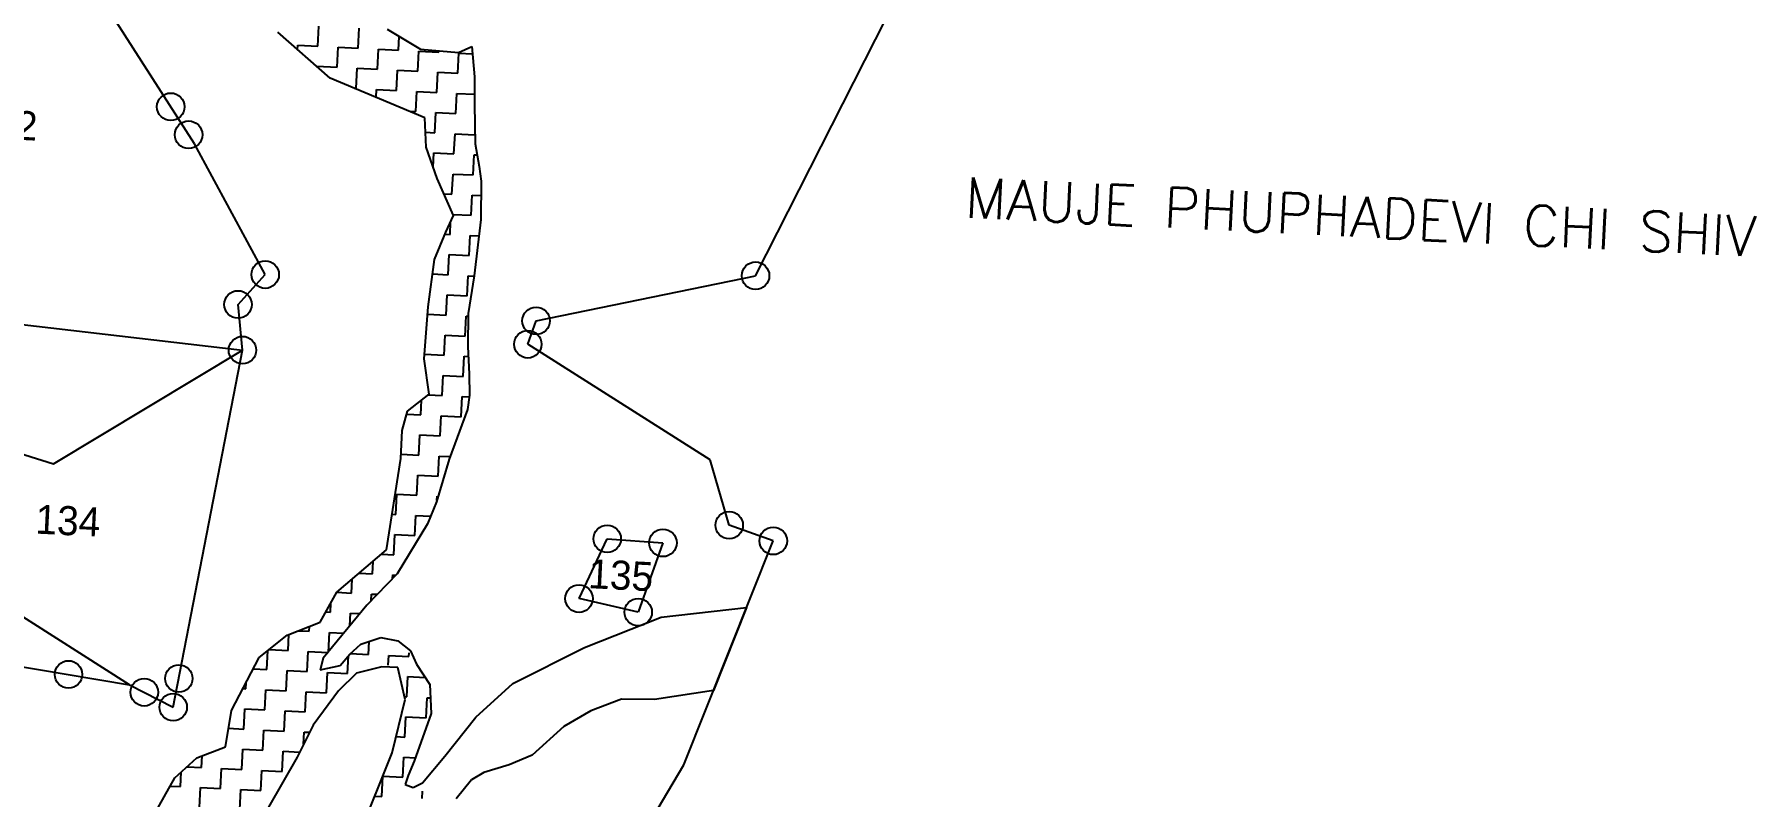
# Model space of a CAD drawing. Header units: metres. Extents: x 279097 to 281627, y 2076079 to 2079019.
# Drawn here: x 281067 to 281627, y 2077782 to 2078030 of the extents above; entities that cross this region are included whole.
import ezdxf
from ezdxf.enums import TextEntityAlignment as Align

# ---------------------------------------------------------------- set-up
doc = ezdxf.new("R2010")
doc.units = ezdxf.units.M
for name, color, linetype in [('POLY_HATCH', 12, 'Continuous'), ('POLY_PARCEL', 6, 'Continuous'), ('TEXT_MAPOUT', 7, 'Continuous'), ('TEXT_PARCEL', 7, 'Continuous'), ('V_BOUND_LINE', 7, 'Continuous')]:
    doc.layers.add(name, color=color, linetype=linetype)
doc.styles.get("Standard").update_dxf_attribs({"font": 'simplex.shx'})
doc.styles.add('TEXT_MAP', font='')
doc.styles.get('TEXT_MAP').set_extended_font_data('Kruti Dev 050')

msp = doc.modelspace()

# ---------------------------------------------------------------- linework, layer by layer
for centre in [(281110.99, 2078006.47), (281116.82, 2077997.37), (281141.76, 2077951.82), (281301.36, 2077951.47), (281132.89, 2077942.11), (281229.9, 2077936.76), (281227.24, 2077929.14), (281134.33, 2077927.24), (281292.78, 2077870.26), (281253.08, 2077865.81), (281271.21, 2077864.48), (281307.12, 2077865.12), (281243.88, 2077846.34), (281263.16, 2077841.92), (281077.73, 2077821.66), (281102.39, 2077815.85), (281113.62, 2077820.35), (281111.81, 2077810.99)]:
    msp.add_circle(centre, 4.47)
at = {"layer": 'POLY_HATCH'}
for p, q in [((281162.87, 2078015.81), (281145.83, 2078030.77)), ((281181.47, 2078031.74), (281192.29, 2078025.21)), ((281192.29, 2078025.21), (281204.66, 2078024.17)), ((281204.66, 2078024.17), (281209.04, 2078026.09)), ((281209.04, 2078026.09), (281209.84, 2078016.21)), ((281209.84, 2078016.21), (281209.82, 2078007.22)), ((281193.68, 2078002.9), (281162.87, 2078015.81)), ((281209.82, 2078007.22), (281210.04, 2077994.36)), ((281194.11, 2077993.31), (281193.68, 2078002.9)), ((281210.04, 2077994.36), (281211.39, 2077987.01)), ((281197.71, 2077983.11), (281194.11, 2077993.31)), ((281203.04, 2077971.01), (281197.71, 2077983.11)), ((281211.39, 2077987.01), (281212.02, 2077982.27)), ((281212.02, 2077982.27), (281211.92, 2077969.74)), ((281196.86, 2077956.73), (281200.5, 2077965.66)), ((281200.5, 2077965.66), (281203.04, 2077971.01)), ((281211.92, 2077969.74), (281209.73, 2077951.43)), ((281194.74, 2077941.35), (281196.86, 2077956.73)), ((281209.73, 2077951.43), (281207.84, 2077939.11)), ((281193.45, 2077924.42), (281194.74, 2077941.35)), ((281207.84, 2077939.11), (281207.74, 2077928.41)), ((281207.74, 2077928.41), (281208.15, 2077919.4)), ((281195.16, 2077912.95), (281193.45, 2077924.42)), ((281208.15, 2077919.4), (281208.24, 2077912.54)), ((281188.05, 2077907.38), (281195.16, 2077912.95)), ((281208.24, 2077912.54), (281207.58, 2077907.87)), ((281186.37, 2077901.09), (281188.05, 2077907.38)), ((281207.58, 2077907.87), (281201.61, 2077891.77)), ((281185.92, 2077892), (281186.37, 2077901.09)), ((281181.26, 2077862.17), (281185.92, 2077892)), ((281201.61, 2077891.77), (281197.49, 2077877.85)), ((281197.49, 2077877.85), (281194.57, 2077870.71)), ((281194.57, 2077870.71), (281184.72, 2077854.44)), ((281165.08, 2077848.39), (281181.26, 2077862.17)), ((281184.72, 2077854.44), (281174.79, 2077844.23)), ((281159.58, 2077838.64), (281165.08, 2077848.39)), ((281174.79, 2077844.23), (281160.66, 2077826.94)), ((281270.57, 2077840.35), (281298.45, 2077843.42)), ((281298.45, 2077843.42), (281287.66, 2077816.47)), ((281148.84, 2077834.48), (281159.58, 2077838.64)), ((281245.66, 2077830.45), (281270.57, 2077840.35)), ((281139.82, 2077827.18), (281148.84, 2077834.48)), ((281169.29, 2077828.23), (281172.88, 2077831.48)), ((281172.88, 2077831.48), (281179.41, 2077833.72)), ((281179.41, 2077833.72), (281184.93, 2077832.59)), ((281184.93, 2077832.59), (281189.05, 2077829.39)), ((281130.76, 2077809.87), (281139.82, 2077827.18)), ((281160.66, 2077826.94), (281159.61, 2077823.14)), ((281166.11, 2077824.53), (281169.29, 2077828.23)), ((281189.05, 2077829.39), (281190.98, 2077825.01)), ((281222.37, 2077818.75), (281245.66, 2077830.45)), ((281159.61, 2077823.14), (281166.11, 2077824.53)), ((281171.48, 2077822.02), (281165.63, 2077816.31)), ((281179.73, 2077824.18), (281171.48, 2077822.02)), ((281184.86, 2077823.92), (281179.73, 2077824.18)), ((281187.34, 2077813.52), (281184.86, 2077823.92)), ((281190.98, 2077825.01), (281195.36, 2077818.38)), ((281165.63, 2077816.31), (281157.37, 2077805.16)), ((281195.36, 2077818.38), (281195.75, 2077808.94)), ((281210.26, 2077807.79), (281222.37, 2077818.75)), ((281287.66, 2077816.47), (281268.47, 2077813.48)), ((281128.81, 2077798.12), (281130.76, 2077809.87)), ((281183.06, 2077796.18), (281187.34, 2077813.52)), ((281195.75, 2077808.94), (281190.27, 2077793.37)), ((281247.72, 2077809.8), (281238.9, 2077804.67)), ((281257.76, 2077813.58), (281247.72, 2077809.8)), ((281268.47, 2077813.48), (281257.76, 2077813.58)), ((281157.37, 2077805.16), (281152.14, 2077794.71)), ((281200.21, 2077795.01), (281210.26, 2077807.79)), ((281238.9, 2077804.67), (281228.59, 2077795.33)), ((281119.52, 2077794.48), (281128.81, 2077798.12)), ((281112.36, 2077788), (281119.52, 2077794.48)), ((281152.14, 2077794.71), (281142.77, 2077778.48)), ((281171.81, 2077768.05), (281183.06, 2077796.18)), ((281190.27, 2077793.37), (281188.33, 2077788.75)), ((281192.93, 2077786.38), (281200.21, 2077795.01)), ((281221.15, 2077792.27), (281212.88, 2077789.68)), ((281228.59, 2077795.33), (281221.15, 2077792.27)), ((281105.36, 2077775.59), (281112.36, 2077788)), ((281188.33, 2077788.75), (281187.33, 2077785.8)), ((281189.85, 2077784.82), (281192.93, 2077786.38)), ((281208.91, 2077787.31), (281203.89, 2077781.14)), ((281212.88, 2077789.68), (281208.91, 2077787.31)), ((281187.33, 2077785.8), (281189.85, 2077784.82))]:
    msp.add_line(p, q, dxfattribs=at)
at = {"layer": 'POLY_HATCH', "linetype": 'Continuous'}
for p, q in [((281158.91, 2078026.19), (281159.23, 2078032.74)), ((281172.02, 2078025.54), (281172.35, 2078032.1)), ((281185.14, 2078024.89), (281185.36, 2078029.39)), ((281152.28, 2078025.1), (281152.35, 2078026.51)), ((281152.35, 2078026.51), (281158.91, 2078026.19)), ((281165.14, 2078019.31), (281165.47, 2078025.86)), ((281165.47, 2078025.86), (281172.02, 2078025.54)), ((281178.26, 2078018.66), (281178.58, 2078025.21)), ((281178.58, 2078025.21), (281185.14, 2078024.89)), ((281191.37, 2078018.01), (281191.7, 2078024.57)), ((281191.7, 2078024.57), (281198.26, 2078024.24)), ((281198.26, 2078024.24), (281198.28, 2078024.71)), ((281204.49, 2078017.36), (281204.81, 2078023.92)), ((281204.81, 2078023.92), (281209.24, 2078023.7)), ((281158.58, 2078019.63), (281165.14, 2078019.31)), ((281158.58, 2078019.57), (281158.58, 2078019.63)), ((281171.38, 2078012.42), (281171.7, 2078018.98)), ((281171.7, 2078018.98), (281178.26, 2078018.66)), ((281184.49, 2078011.77), (281184.82, 2078018.33)), ((281184.82, 2078018.33), (281191.37, 2078018.01)), ((281197.61, 2078011.13), (281197.93, 2078017.68)), ((281197.93, 2078017.68), (281204.49, 2078017.36)), ((281170.89, 2078012.45), (281171.38, 2078012.42)), ((281177.81, 2078009.55), (281177.93, 2078012.1)), ((281177.93, 2078012.1), (281184.49, 2078011.77)), ((281190.73, 2078004.89), (281191.05, 2078011.45)), ((281191.05, 2078011.45), (281197.61, 2078011.13)), ((281203.84, 2078004.24), (281204.16, 2078010.8)), ((281204.16, 2078010.8), (281209.83, 2078010.52)), ((281188.67, 2078004.99), (281190.73, 2078004.89)), ((281196.96, 2077998.01), (281197.28, 2078004.57)), ((281197.28, 2078004.57), (281203.84, 2078004.24)), ((281193.89, 2077998.16), (281196.96, 2077998.01)), ((281203.19, 2077991.13), (281203.52, 2077997.69)), ((281203.52, 2077997.69), (281209.99, 2077997.37)), ((281196.41, 2077986.81), (281196.63, 2077991.45)), ((281196.63, 2077991.45), (281203.19, 2077991.13)), ((281209.43, 2077984.25), (281209.75, 2077990.8)), ((281209.75, 2077990.8), (281210.71, 2077990.76)), ((281202.54, 2077978.01), (281202.87, 2077984.57)), ((281202.87, 2077984.57), (281209.43, 2077984.25)), ((281199.9, 2077978.14), (281202.54, 2077978.01)), ((281208.78, 2077971.13), (281209.1, 2077977.69)), ((281209.1, 2077977.69), (281211.98, 2077977.55)), ((281202.85, 2077971.42), (281208.78, 2077971.13)), ((281201.9, 2077964.9), (281202.1, 2077969.04)), ((281200.22, 2077964.98), (281201.9, 2077964.9)), ((281208.13, 2077958.02), (281208.45, 2077964.57)), ((281208.45, 2077964.57), (281211.29, 2077964.43)), ((281201.25, 2077951.78), (281201.57, 2077958.34)), ((281201.57, 2077958.34), (281208.13, 2077958.02)), ((281196.21, 2077952.03), (281201.25, 2077951.78)), ((281207.48, 2077944.9), (281207.81, 2077951.46)), ((281207.81, 2077951.46), (281209.72, 2077951.36)), ((281200.6, 2077938.67), (281200.92, 2077945.22)), ((281200.92, 2077945.22), (281207.48, 2077944.9)), ((281194.55, 2077938.97), (281200.6, 2077938.67)), ((281206.83, 2077931.79), (281207.16, 2077938.34)), ((281207.16, 2077938.34), (281207.71, 2077938.32)), ((281199.95, 2077925.55), (281200.27, 2077932.11)), ((281200.27, 2077932.11), (281206.83, 2077931.79)), ((281193.56, 2077925.87), (281199.95, 2077925.55)), ((281206.18, 2077918.67), (281206.51, 2077925.23)), ((281206.51, 2077925.23), (281207.88, 2077925.16)), ((281199.3, 2077912.44), (281199.63, 2077918.99)), ((281199.63, 2077918.99), (281206.18, 2077918.67)), ((281192.42, 2077906.2), (281192.66, 2077910.99)), ((281194.79, 2077912.66), (281199.3, 2077912.44)), ((281205.54, 2077905.55), (281205.86, 2077912.11)), ((281205.86, 2077912.11), (281208.16, 2077912)), ((281187.79, 2077906.43), (281192.42, 2077906.2)), ((281198.65, 2077899.32), (281198.98, 2077905.88)), ((281198.98, 2077905.88), (281205.54, 2077905.55)), ((281191.77, 2077893.09), (281192.1, 2077899.64)), ((281192.1, 2077899.64), (281198.65, 2077899.32)), ((281185.99, 2077893.37), (281191.77, 2077893.09)), ((281198.01, 2077886.21), (281198.33, 2077892.76)), ((281198.33, 2077892.76), (281201.91, 2077892.59)), ((281191.12, 2077879.97), (281191.45, 2077886.53)), ((281191.45, 2077886.53), (281198.01, 2077886.21)), ((281184.24, 2077873.74), (281184.57, 2077880.3)), ((281184.57, 2077880.3), (281191.12, 2077879.97)), ((281197.61, 2077878.26), (281197.68, 2077879.65)), ((281197.68, 2077879.65), (281198.02, 2077879.63)), ((281183.07, 2077873.8), (281184.24, 2077873.74)), ((281190.48, 2077866.86), (281190.8, 2077873.41)), ((281190.8, 2077873.41), (281195.58, 2077873.18)), ((281183.59, 2077860.62), (281183.92, 2077867.18)), ((281183.92, 2077867.18), (281190.48, 2077866.86)), ((281179.67, 2077860.82), (281183.59, 2077860.62)), ((281172.37, 2077854.6), (281176.71, 2077854.39)), ((281176.71, 2077854.39), (281176.91, 2077858.47)), ((281183.21, 2077852.88), (281183.27, 2077854.06)), ((281183.27, 2077854.06), (281184.31, 2077854.01)), ((281165.08, 2077848.39), (281169.83, 2077848.16)), ((281169.83, 2077848.16), (281170.05, 2077852.63)), ((281162.95, 2077841.92), (281163.09, 2077844.87)), ((281176.28, 2077845.76), (281176.39, 2077847.83)), ((281176.39, 2077847.83), (281178.21, 2077847.74)), ((281156.07, 2077835.69), (281156.15, 2077837.31)), ((281161.47, 2077841.99), (281162.95, 2077841.92)), ((281169.3, 2077837.51), (281169.51, 2077841.6)), ((281169.51, 2077841.6), (281172.52, 2077841.45)), ((281149.18, 2077829.45), (281149.44, 2077834.72)), ((281152.42, 2077835.87), (281156.07, 2077835.69)), ((281162.31, 2077828.96), (281162.62, 2077835.36)), ((281162.62, 2077835.36), (281167.35, 2077835.13)), ((281175.41, 2077828.16), (281175.63, 2077832.42)), ((281142.3, 2077823.22), (281142.61, 2077829.44)), ((281143, 2077829.76), (281149.18, 2077829.45)), ((281155.42, 2077822.57), (281155.74, 2077829.13)), ((281155.74, 2077829.13), (281162.19, 2077828.81)), ((281168.53, 2077821.92), (281168.82, 2077827.68)), ((281169.53, 2077828.45), (281175.41, 2077828.16)), ((281181.82, 2077824.72), (281181.97, 2077827.83)), ((281181.97, 2077827.83), (281188.53, 2077827.51)), ((281188.53, 2077827.51), (281188.59, 2077828.64)), ((281137.86, 2077823.44), (281142.3, 2077823.22)), ((281148.54, 2077816.34), (281148.86, 2077822.9)), ((281148.86, 2077822.9), (281155.42, 2077822.57)), ((281161.65, 2077815.69), (281161.97, 2077822.25)), ((281161.97, 2077822.25), (281168.53, 2077821.92)), ((281187.88, 2077814.39), (281188.21, 2077820.95)), ((281188.21, 2077820.95), (281193.85, 2077820.67)), ((281134.51, 2077817.03), (281135.42, 2077816.99)), ((281135.42, 2077816.99), (281135.52, 2077818.96)), ((281141.65, 2077810.11), (281141.98, 2077816.66)), ((281141.98, 2077816.66), (281148.54, 2077816.34)), ((281154.77, 2077809.46), (281155.09, 2077816.02)), ((281155.09, 2077816.02), (281161.65, 2077815.69)), ((281187.13, 2077814.43), (281187.88, 2077814.39)), ((281134.77, 2077803.87), (281135.1, 2077810.43)), ((281135.1, 2077810.43), (281141.65, 2077810.11)), ((281147.89, 2077803.22), (281148.21, 2077809.78)), ((281148.21, 2077809.78), (281154.77, 2077809.46)), ((281194.12, 2077807.51), (281194.44, 2077814.07)), ((281194.44, 2077814.07), (281195.54, 2077814.02)), ((281129.8, 2077804.12), (281134.77, 2077803.87)), ((281141, 2077796.99), (281141.33, 2077803.55)), ((281141.33, 2077803.55), (281147.89, 2077803.22)), ((281187.23, 2077801.28), (281187.56, 2077807.84)), ((281187.56, 2077807.84), (281194.12, 2077807.51)), ((281127.61, 2077797.65), (281127.89, 2077797.64)), ((281127.89, 2077797.64), (281127.9, 2077797.76)), ((281154.25, 2077798.93), (281154.44, 2077802.9)), ((281154.44, 2077802.9), (281156.19, 2077802.81)), ((281184.35, 2077801.42), (281187.23, 2077801.28)), ((281121.01, 2077791.41), (281121.19, 2077795.14)), ((281134.12, 2077790.76), (281134.45, 2077797.31)), ((281134.45, 2077797.31), (281141, 2077796.99)), ((281147.24, 2077790.11), (281147.56, 2077796.67)), ((281147.56, 2077796.67), (281152.98, 2077796.4)), ((281186.58, 2077788.16), (281186.91, 2077794.72)), ((281186.91, 2077794.72), (281190.68, 2077794.53)), ((281114.13, 2077785.17), (281114.35, 2077789.81)), ((281116.37, 2077791.63), (281121.01, 2077791.41)), ((281127.24, 2077784.52), (281127.57, 2077791.08)), ((281127.57, 2077791.08), (281134.12, 2077790.76)), ((281140.36, 2077783.87), (281140.68, 2077790.43)), ((281140.68, 2077790.43), (281147.24, 2077790.11)), ((281179.7, 2077781.93), (281180.03, 2077788.49)), ((281180.03, 2077788.49), (281186.58, 2077788.16)), ((281110.85, 2077785.33), (281114.13, 2077785.17)), ((281120.36, 2077778.29), (281120.68, 2077784.85)), ((281120.68, 2077784.85), (281127.24, 2077784.52)), ((281133.47, 2077777.64), (281133.8, 2077784.2)), ((281133.8, 2077784.2), (281140.36, 2077783.87)), ((281177.41, 2077782.04), (281179.7, 2077781.93)), ((281192.82, 2077781.28), (281192.93, 2077783.62))]:
    msp.add_line(p, q, dxfattribs=at)
at = {"layer": 'POLY_PARCEL'}
for p, q in [((281118.7, 2077994.43), (281071.16, 2078068.7)), ((281141.76, 2077951.82), (281118.7, 2077994.43)), ((281132.89, 2077942.11), (281141.76, 2077951.82)), ((281134.33, 2077927.24), (281132.89, 2077942.11)), ((281060.82, 2077935.84), (281134.33, 2077927.24)), ((281072.87, 2077890.18), (281134.33, 2077927.24)), ((281111.81, 2077810.99), (281134.33, 2077927.24)), ((281031.13, 2077903.27), (281072.87, 2077890.18)), ((281243.88, 2077846.34), (281253.08, 2077865.81)), ((281253.08, 2077865.81), (281271.21, 2077864.48)), ((281271.21, 2077864.48), (281263.16, 2077841.92)), ((281097.6, 2077818.31), (281057.77, 2077843.71)), ((281263.16, 2077841.92), (281243.88, 2077846.34)), ((281057.64, 2077825.05), (281097.6, 2077818.31)), ((281097.6, 2077818.31), (281111.81, 2077810.99))]:
    msp.add_line(p, q, dxfattribs=at)
at = {"layer": 'V_BOUND_LINE'}
for p, q in [((281301.36, 2077951.47), (281373.24, 2078093.21)), ((281229.9, 2077936.76), (281301.36, 2077951.47)), ((281227.24, 2077929.14), (281229.9, 2077936.76)), ((281286.53, 2077891.55), (281227.24, 2077929.14)), ((281292.78, 2077870.26), (281286.53, 2077891.55)), ((281277.97, 2077792.22), (281307.12, 2077865.12)), ((281307.12, 2077865.12), (281292.78, 2077870.26)), ((281255.07, 2077753.67), (281277.97, 2077792.22))]:
    msp.add_line(p, q, dxfattribs=at)

# ---------------------------------------------------------------- texts
at = {"layer": 'TEXT_MAPOUT'}
msp.add_text('MAUJE PHUPHADEVI CHI SHIV', height=13.1315, rotation=357.1698, dxfattribs=at).set_placement((281369.31, 2077970.42))
at = {"layer": 'TEXT_PARCEL', "style": 'TEXT_MAP'}
for s, p in [('132', (281057.08, 2078000.66)), ('134', (281077.55, 2077871.73)), ('135', (281257.5, 2077853.97))]:
    msp.add_text(s, height=9.455, rotation=357.1698, dxfattribs=at).set_placement(p, align=Align.MIDDLE)

doc.saveas('drawing.dxf')
